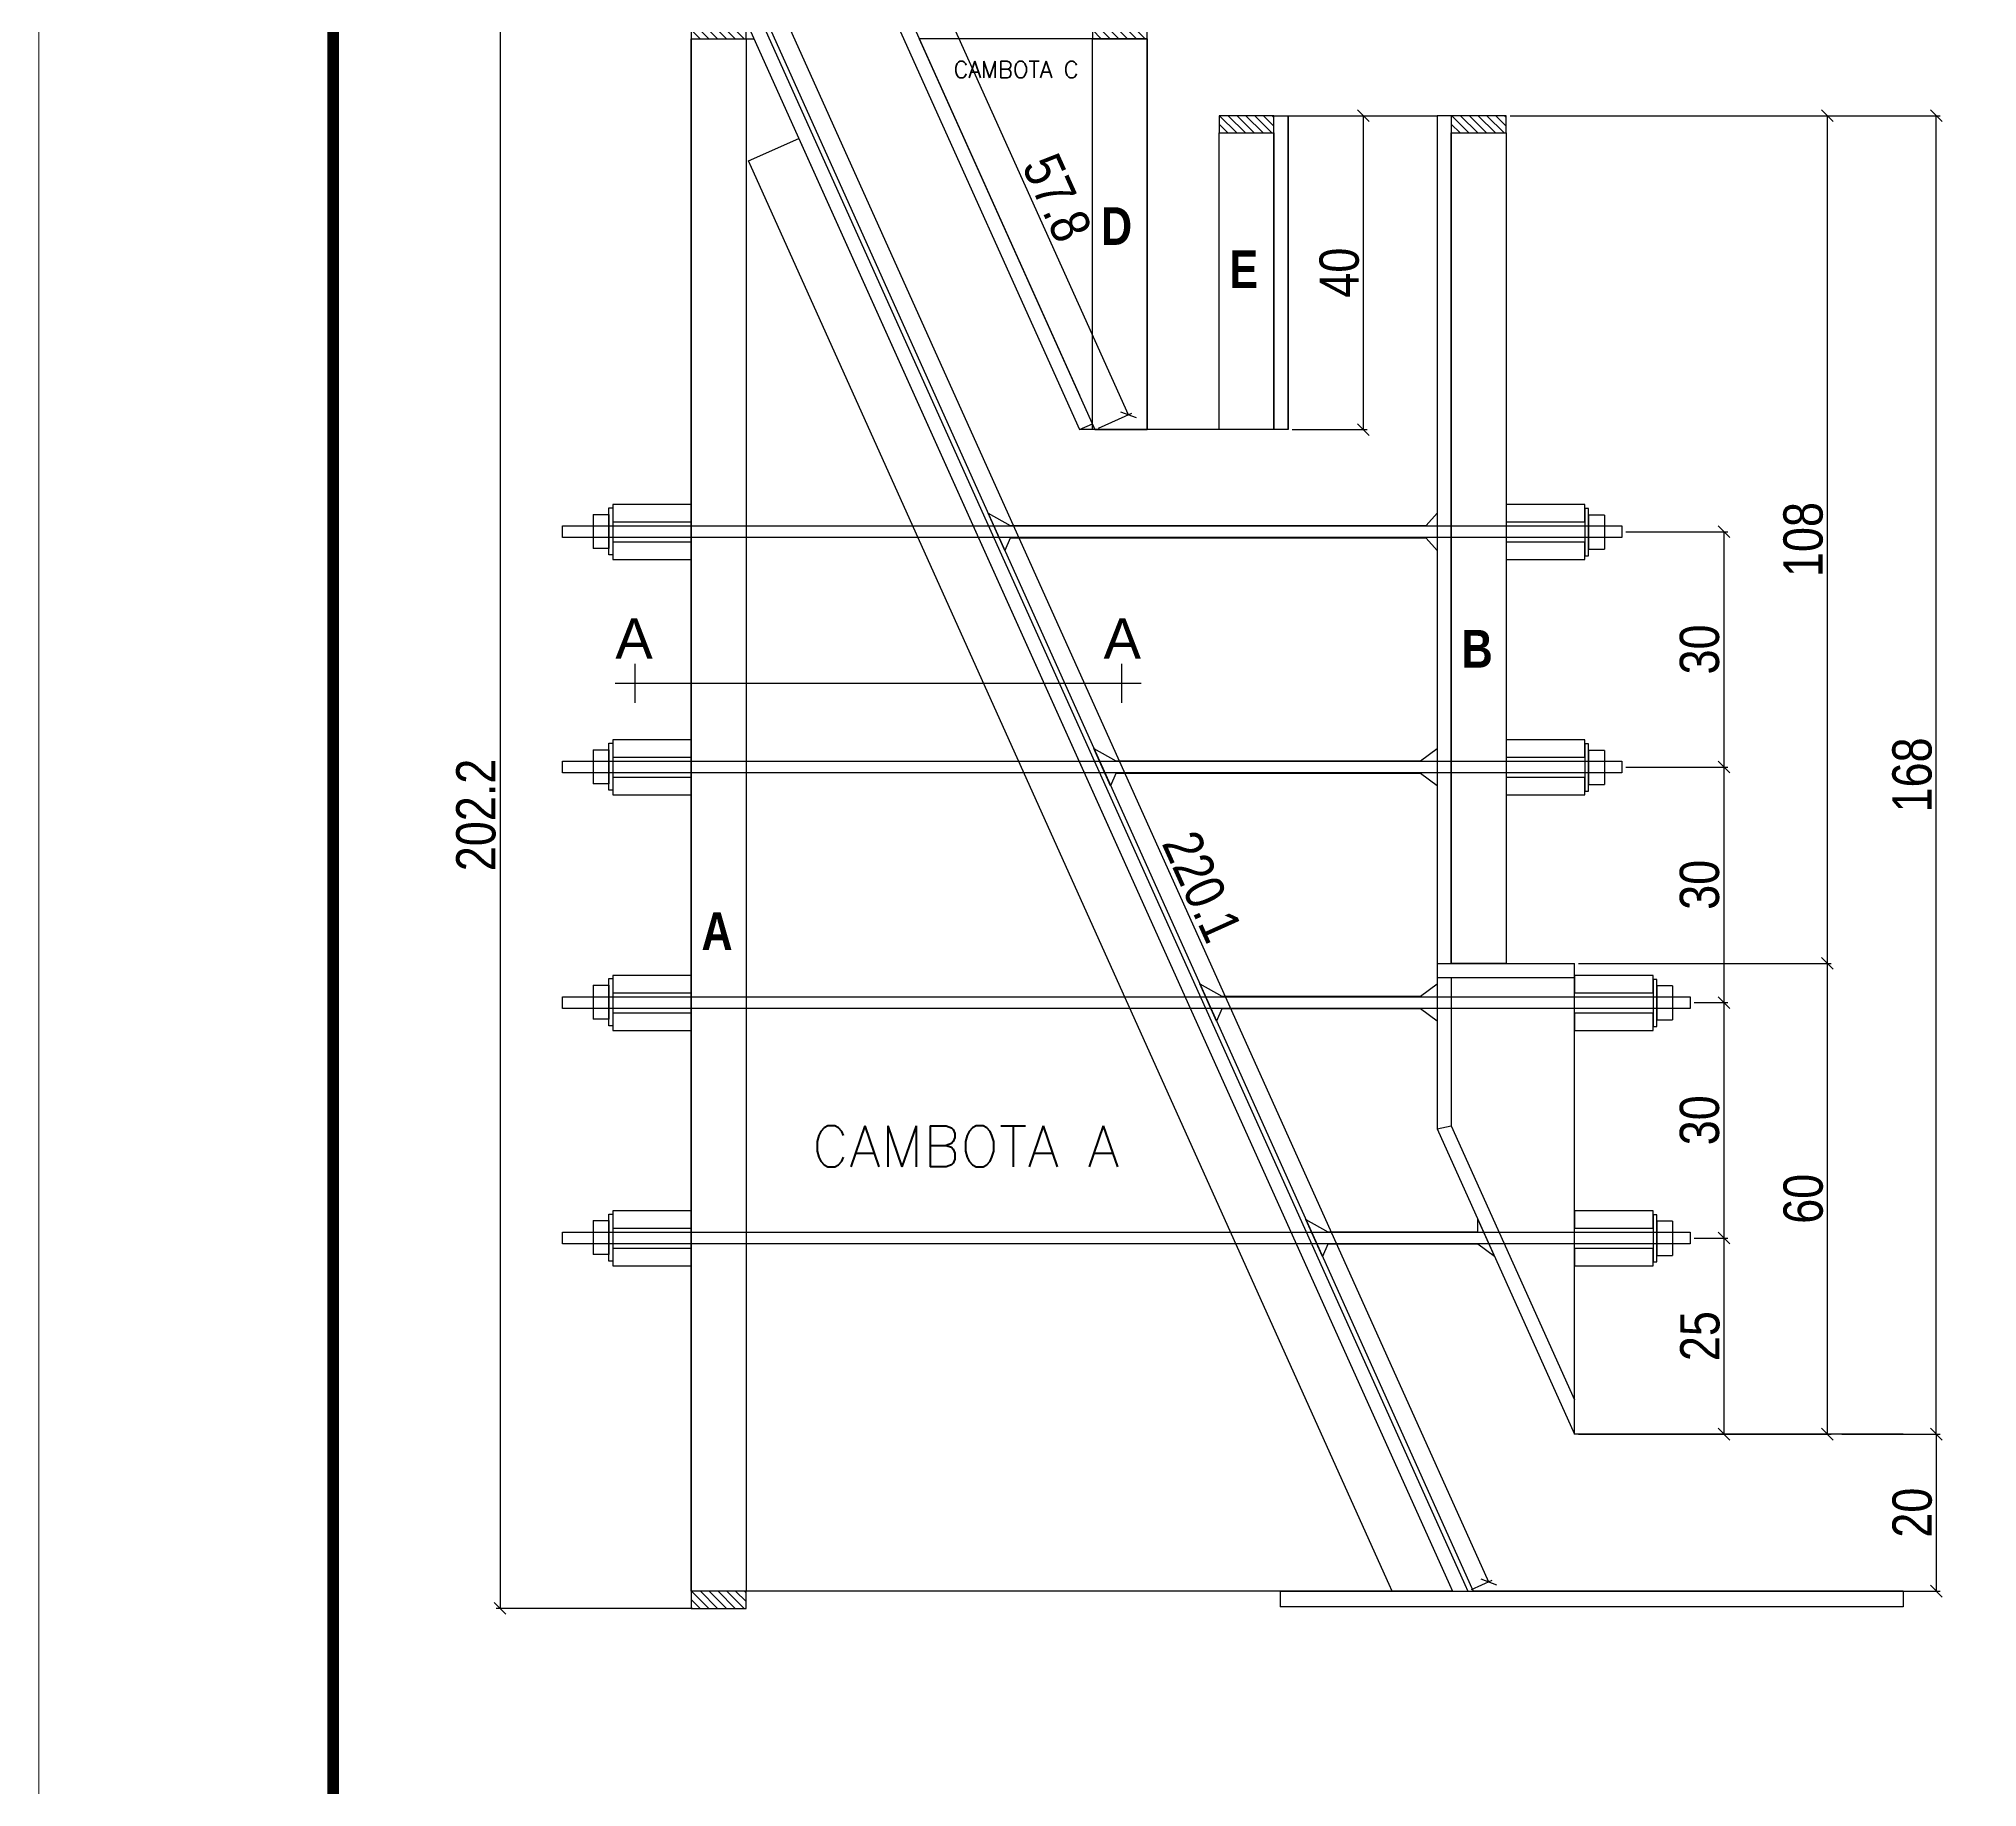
# Model space of a CAD drawing. Extents: x -3394 to 16474, y -5031 to 14397.
# Drawn here: x 4272.2 to 4766.2, y 7983.5 to 8429.1 of the extents above; entities that cross this region are included whole.
import ezdxf
from ezdxf.enums import TextEntityAlignment as Align

# ---------------------------------------------------------------- set-up
doc = ezdxf.new("R2010")
doc.units = 0
doc.linetypes.add('DASHED', pattern=[0.75, 0.5, -0.25])
doc.layers.get('0').update_dxf_attribs({"linetype": 'CONTINUOUS'})
doc.layers.get('Defpoints').update_dxf_attribs({"linetype": 'CONTINUOUS'})
for name, color, linetype in [('1HACHURA MADEIRAS', 1, 'CONTINUOUS'), ('COTA', 241, 'CONTINUOUS'), ('detalhes', 4, 'CONTINUOUS'), ('Painéis', 200, 'CONTINUOUS'), ('presilha', 1, 'CONTINUOUS'), ('SARR_2.2x7', 40, 'CONTINUOUS'), ('SARR_3.5x7', 81, 'CONTINUOUS'), ('Tubo de PVC', 51, 'CONTINUOUS')]:
    doc.layers.add(name, color=color, linetype=linetype)
for name, color, linetype, lineweight in [('CONCRETO', 251, 'CONTINUOUS', 25), ('Folhas', 255, 'CONTINUOUS', 9), ('SARRAFO DE PRESSAO', 251, 'DASHED', 9)]:
    doc.layers.add(name, color=color, linetype=linetype, lineweight=lineweight)
doc.styles.add('ARIAL', font='arial.ttf')
doc.styles.add('COTA TECNICA 2X', font='techl___.ttf', dxfattribs={"height": 10})
doc.styles.add('ROMANS', font='romans.shx')
doc.styles.add('TECNICA', font='techb___.ttf', dxfattribs={"height": 10})
doc.dimstyles.new('SECAO', dxfattribs={"dimscale": 0.333333, "dimtxt": 5, "dimasz": 9, "dimexe": 3, "dimexo": 3, "dimgap": 3, "dimtad": 1, "dimdec": 1, "dimlfac": 0.5, "dimzin": 12, "dimdsep": 46, "dimtxsty": 'COTA TECNICA 2X', "dimblk1": 'OBLIQUE', "dimblk2": 'OBLIQUE', "dimsah": 1, "dimcen": 0.9, "dimclrd": 4, "dimclre": 4, "dimclrt": 240, "dimadec": 1, "dimazin": 3, "dimtfac": 1, "dimtdec": 1, "dimtmove": 0, "dimatfit": 3, "dimfxl": 1, "dimtolj": 1, "dimtzin": 12, "dimarcsym": 0})

# ---------------------------------------------------------------- blocks, each defined once
blk = doc.blocks.new('9999999999')
at = {"layer": 'Folhas'}
blk.add_lwpolyline([(98138.98, 34190.21), (99623.98, 34190.21), (99623.98, 35240.21), (98138.98, 35240.21)], close=True, dxfattribs=at)
at = {"layer": 'Folhas', "color": 30, "const_width": 3}
blk.add_lwpolyline([(98213.98, 34230.21), (99583.98, 34230.21), (99583.98, 35200.21), (98213.98, 35200.21)], close=True, dxfattribs=at)
blk = doc.blocks.new('_Oblique')
at = {"color": 0, "linetype": 'ByBlock', "lineweight": -2}
blk.add_line((-0.5, -0.5), (0.5, 0.5), dxfattribs=at)
blk = doc.blocks.new('*D1168')
at = {"layer": 'COTA', "color": 4, "lineweight": -2, "transparency": 16777216}
for p, q in [((4438.8, 8433.51), (4388.78, 8433.51)), ((4389.78, 8433.51), (4389.78, 8029.11)), ((4438.8, 8029.11), (4388.78, 8029.11))]:
    blk.add_line(p, q, dxfattribs=at)
at = {"layer": 'Defpoints', "color": 0, "transparency": 16777216}
for p in [(4439.8, 8433.51), (4389.78, 8029.11), (4439.8, 8029.11)]:
    blk.add_point(p, dxfattribs=at)
at = {"layer": 'COTA', "color": 4, "lineweight": -2, "transparency": 16777216, "xscale": 3, "yscale": 3, "zscale": 3}
for p, rotation in [((4389.78, 8433.51), 90), ((4389.78, 8029.11), 270)]:
    blk.add_blockref('_Oblique', p, dxfattribs=dict(at, rotation=rotation))
at = {"layer": 'COTA', "color": 240, "transparency": 16777216, "insert": (4383.67, 8231.31), "char_height": 10, "attachment_point": 5, "rotation": 90, "style": 'COTA TECNICA 2X'}
blk.add_mtext('\\A1;202.2', dxfattribs=at)
blk = doc.blocks.new('*D1169')
at = {"layer": 'COTA', "color": 4, "lineweight": -2, "transparency": 16777216}
for p, q in [((4664.61, 8193.49), (4729.03, 8193.49)), ((4728.03, 8193.49), (4728.03, 8073.51)), ((4664.61, 8073.51), (4729.03, 8073.51))]:
    blk.add_line(p, q, dxfattribs=at)
at = {"layer": 'Defpoints', "color": 0, "transparency": 16777216}
for p in [(4663.61, 8193.49), (4663.61, 8073.51), (4728.03, 8073.51)]:
    blk.add_point(p, dxfattribs=at)
at = {"layer": 'COTA', "color": 4, "lineweight": -2, "transparency": 16777216, "xscale": 3, "yscale": 3, "zscale": 3}
for p, rotation in [((4728.03, 8193.49), 90), ((4728.03, 8073.51), 270)]:
    blk.add_blockref('_Oblique', p, dxfattribs=dict(at, rotation=rotation))
at = {"layer": 'COTA', "color": 240, "transparency": 16777216, "insert": (4721.93, 8133.5), "char_height": 10, "attachment_point": 5, "rotation": 90, "style": 'COTA TECNICA 2X'}
blk.add_mtext('\\A1;60', dxfattribs=at)
blk = doc.blocks.new('*D1170')
at = {"layer": 'COTA', "color": 4, "lineweight": -2, "transparency": 16777216}
for p, q in [((4647.21, 8409.51), (4729.03, 8409.51)), ((4728.03, 8409.51), (4728.03, 8193.49)), ((4664.61, 8193.49), (4729.03, 8193.49))]:
    blk.add_line(p, q, dxfattribs=at)
at = {"layer": 'Defpoints', "color": 0, "transparency": 16777216}
for p in [(4646.21, 8409.51), (4663.61, 8193.49), (4728.03, 8193.49)]:
    blk.add_point(p, dxfattribs=at)
at = {"layer": 'COTA', "color": 4, "lineweight": -2, "transparency": 16777216, "xscale": 3, "yscale": 3, "zscale": 3}
for p, rotation in [((4728.03, 8409.51), 90), ((4728.03, 8193.49), 270)]:
    blk.add_blockref('_Oblique', p, dxfattribs=dict(at, rotation=rotation))
at = {"layer": 'COTA', "color": 240, "transparency": 16777216, "insert": (4721.91, 8301.5), "char_height": 10, "attachment_point": 5, "rotation": 90, "style": 'COTA TECNICA 2X'}
blk.add_mtext('\\A1;108', dxfattribs=at)
blk = doc.blocks.new('*D1171')
at = {"layer": 'COTA', "color": 4, "lineweight": -2, "transparency": 16777216}
for p, q in [((4694.09, 8123.51), (4702.72, 8123.51)), ((4701.72, 8073.51), (4701.72, 8123.51)), ((4664.61, 8073.51), (4702.72, 8073.51))]:
    blk.add_line(p, q, dxfattribs=at)
at = {"layer": 'Defpoints', "color": 0, "transparency": 16777216}
for p in [(4693.09, 8123.51), (4701.72, 8123.51), (4663.61, 8073.51)]:
    blk.add_point(p, dxfattribs=at)
at = {"layer": 'COTA', "color": 4, "lineweight": -2, "transparency": 16777216, "xscale": 3, "yscale": 3, "zscale": 3}
for p, rotation in [((4701.72, 8123.51), 90), ((4701.72, 8073.51), 270)]:
    blk.add_blockref('_Oblique', p, dxfattribs=dict(at, rotation=rotation))
at = {"layer": 'COTA', "color": 240, "transparency": 16777216, "insert": (4695.61, 8098.51), "char_height": 10, "attachment_point": 5, "rotation": 90, "style": 'COTA TECNICA 2X'}
blk.add_mtext('\\A1;25', dxfattribs=at)
blk = doc.blocks.new('*D1172')
at = {"layer": 'COTA', "color": 4, "lineweight": -2, "transparency": 16777216}
for p, q in [((4694.09, 8183.51), (4702.72, 8183.51)), ((4701.72, 8123.51), (4701.72, 8183.51)), ((4694.09, 8123.51), (4702.72, 8123.51))]:
    blk.add_line(p, q, dxfattribs=at)
at = {"layer": 'Defpoints', "color": 0, "transparency": 16777216}
for p in [(4693.09, 8183.51), (4701.72, 8183.51), (4693.09, 8123.51)]:
    blk.add_point(p, dxfattribs=at)
at = {"layer": 'COTA', "color": 4, "lineweight": -2, "transparency": 16777216, "xscale": 3, "yscale": 3, "zscale": 3}
for p, rotation in [((4701.72, 8183.51), 90), ((4701.72, 8123.51), 270)]:
    blk.add_blockref('_Oblique', p, dxfattribs=dict(at, rotation=rotation))
at = {"layer": 'COTA', "color": 240, "transparency": 16777216, "insert": (4695.5, 8153.51), "char_height": 10, "attachment_point": 5, "rotation": 90, "style": 'COTA TECNICA 2X'}
blk.add_mtext('\\A1;30', dxfattribs=at)
blk = doc.blocks.new('*D1173')
at = {"layer": 'COTA', "color": 4, "lineweight": -2, "transparency": 16777216}
for p, q in [((4676.69, 8243.51), (4702.72, 8243.51)), ((4701.72, 8183.51), (4701.72, 8243.51)), ((4694.09, 8183.51), (4702.72, 8183.51))]:
    blk.add_line(p, q, dxfattribs=at)
at = {"layer": 'Defpoints', "color": 0, "transparency": 16777216}
for p in [(4675.69, 8243.51), (4701.72, 8243.51), (4693.09, 8183.51)]:
    blk.add_point(p, dxfattribs=at)
at = {"layer": 'COTA', "color": 4, "lineweight": -2, "transparency": 16777216, "xscale": 3, "yscale": 3, "zscale": 3}
for p, rotation in [((4701.72, 8243.51), 90), ((4701.72, 8183.51), 270)]:
    blk.add_blockref('_Oblique', p, dxfattribs=dict(at, rotation=rotation))
at = {"layer": 'COTA', "color": 240, "transparency": 16777216, "insert": (4695.5, 8213.51), "char_height": 10, "attachment_point": 5, "rotation": 90, "style": 'COTA TECNICA 2X'}
blk.add_mtext('\\A1;30', dxfattribs=at)
blk = doc.blocks.new('*D1174')
at = {"layer": 'COTA', "color": 4, "lineweight": -2, "transparency": 16777216}
for p, q in [((4676.69, 8303.48), (4702.72, 8303.48)), ((4701.72, 8243.51), (4701.72, 8303.48)), ((4676.69, 8243.51), (4702.72, 8243.51))]:
    blk.add_line(p, q, dxfattribs=at)
at = {"layer": 'Defpoints', "color": 0, "transparency": 16777216}
for p in [(4675.69, 8303.48), (4701.72, 8303.48), (4675.69, 8243.51)]:
    blk.add_point(p, dxfattribs=at)
at = {"layer": 'COTA', "color": 4, "lineweight": -2, "transparency": 16777216, "xscale": 3, "yscale": 3, "zscale": 3}
for p, rotation in [((4701.72, 8303.48), 90), ((4701.72, 8243.51), 270)]:
    blk.add_blockref('_Oblique', p, dxfattribs=dict(at, rotation=rotation))
at = {"layer": 'COTA', "color": 240, "transparency": 16777216, "insert": (4695.5, 8273.49), "char_height": 10, "attachment_point": 5, "rotation": 90, "style": 'COTA TECNICA 2X'}
blk.add_mtext('\\A1;30', dxfattribs=at)
blk = doc.blocks.new('*D1175')
at = {"layer": 'COTA', "color": 4, "lineweight": -2, "transparency": 16777216}
for p, q in [((4647.21, 8409.51), (4756.8, 8409.51)), ((4755.8, 8073.51), (4755.8, 8409.51)), ((4731.77, 8073.51), (4756.8, 8073.51))]:
    blk.add_line(p, q, dxfattribs=at)
at = {"layer": 'Defpoints', "color": 0, "transparency": 16777216}
for p in [(4646.21, 8409.51), (4755.8, 8409.51), (4730.77, 8073.51)]:
    blk.add_point(p, dxfattribs=at)
at = {"layer": 'COTA', "color": 4, "lineweight": -2, "transparency": 16777216, "xscale": 3, "yscale": 3, "zscale": 3}
for p, rotation in [((4755.8, 8409.51), 90), ((4755.8, 8073.51), 270)]:
    blk.add_blockref('_Oblique', p, dxfattribs=dict(at, rotation=rotation))
at = {"layer": 'COTA', "color": 240, "transparency": 16777216, "insert": (4749.68, 8241.51), "char_height": 10, "attachment_point": 5, "rotation": 90, "style": 'COTA TECNICA 2X'}
blk.add_mtext('\\A1;168', dxfattribs=at)
blk = doc.blocks.new('*D1300')
at = {"layer": 'COTA', "color": 4, "lineweight": -2, "transparency": 16777216}
for p, q in [((4731.77, 8073.51), (4756.8, 8073.51)), ((4755.8, 8073.51), (4755.8, 8033.51)), ((4731.77, 8033.51), (4756.8, 8033.51))]:
    blk.add_line(p, q, dxfattribs=at)
at = {"layer": 'Defpoints', "color": 0, "transparency": 16777216}
for p in [(4730.77, 8073.51), (4730.77, 8033.51), (4755.8, 8033.51)]:
    blk.add_point(p, dxfattribs=at)
at = {"layer": 'COTA', "color": 4, "lineweight": -2, "transparency": 16777216, "xscale": 3, "yscale": 3, "zscale": 3}
for p, rotation in [((4755.8, 8073.51), 90), ((4755.8, 8033.51), 270)]:
    blk.add_blockref('_Oblique', p, dxfattribs=dict(at, rotation=rotation))
at = {"layer": 'COTA', "color": 240, "transparency": 16777216, "insert": (4749.7, 8053.51), "char_height": 10, "attachment_point": 5, "rotation": 90, "style": 'COTA TECNICA 2X'}
blk.add_mtext('\\A1;20', dxfattribs=at)
blk = doc.blocks.new('*D1301')
at = {"layer": 'COTA', "color": 4, "lineweight": -2, "transparency": 16777216}
for p, q in [((4591.61, 8409.51), (4610.79, 8409.51)), ((4609.79, 8329.51), (4609.79, 8409.51)), ((4591.61, 8329.51), (4610.79, 8329.51))]:
    blk.add_line(p, q, dxfattribs=at)
at = {"layer": 'Defpoints', "color": 0, "transparency": 16777216}
for p in [(4590.61, 8409.51), (4609.79, 8409.51), (4590.61, 8329.51)]:
    blk.add_point(p, dxfattribs=at)
at = {"layer": 'COTA', "color": 4, "lineweight": -2, "transparency": 16777216, "xscale": 3, "yscale": 3, "zscale": 3}
for p, rotation in [((4609.79, 8409.51), 90), ((4609.79, 8329.51), 270)]:
    blk.add_blockref('_Oblique', p, dxfattribs=dict(at, rotation=rotation))
at = {"layer": 'COTA', "color": 240, "transparency": 16777216, "insert": (4603.69, 8369.51), "char_height": 10, "attachment_point": 5, "rotation": 90, "style": 'COTA TECNICA 2X'}
blk.add_mtext('\\A1;40', dxfattribs=at)
blk = doc.blocks.new('*D1661')
at = {"layer": 'COTA', "color": 4, "lineweight": -2, "transparency": 16777216}
for p, q in [((4494.84, 8435.4), (4503.32, 8439.21)), ((4502.4, 8438.8), (4549.87, 8333.33)), ((4542.31, 8329.92), (4550.78, 8333.74))]:
    blk.add_line(p, q, dxfattribs=at)
at = {"layer": 'Defpoints', "color": 0, "transparency": 16777216}
for p in [(4493.93, 8434.99), (4541.39, 8329.51), (4549.87, 8333.33)]:
    blk.add_point(p, dxfattribs=at)
at = {"layer": 'COTA', "color": 4, "lineweight": -2, "transparency": 16777216, "xscale": 3, "yscale": 3, "zscale": 3}
for p, rotation in [((4502.4, 8438.8), 114.2277997797443), ((4549.87, 8333.33), 294.2277997797443)]:
    blk.add_blockref('_Oblique', p, dxfattribs=dict(at, rotation=rotation))
at = {"layer": 'COTA', "color": 240, "transparency": 16777216, "insert": (4531.73, 8388.58), "char_height": 10, "attachment_point": 5, "rotation": 294.2278, "style": 'COTA TECNICA 2X'}
blk.add_mtext('\\A1;57.8', dxfattribs=at)
blk = doc.blocks.new('*D1662')
at = {"layer": 'COTA', "color": 4, "lineweight": -2, "transparency": 16777216}
for p, q in [((4456.68, 8435.4), (4461.96, 8437.78)), ((4461.04, 8437.36), (4641.71, 8035.89)), ((4637.34, 8033.92), (4642.62, 8036.3))]:
    blk.add_line(p, q, dxfattribs=at)
at = {"layer": 'Defpoints', "color": 0, "transparency": 16777216}
for p in [(4455.77, 8434.99), (4636.43, 8033.51), (4641.71, 8035.89)]:
    blk.add_point(p, dxfattribs=at)
at = {"layer": 'COTA', "color": 4, "lineweight": -2, "transparency": 16777216, "xscale": 3, "yscale": 3, "zscale": 3}
for p, rotation in [((4461.04, 8437.36), 114.2278027037972), ((4641.71, 8035.89), 294.2278027037972)]:
    blk.add_blockref('_Oblique', p, dxfattribs=dict(at, rotation=rotation))
at = {"layer": 'COTA', "color": 240, "transparency": 16777216, "insert": (4568.68, 8213.05), "char_height": 10, "attachment_point": 5, "rotation": 294.2278, "style": 'COTA TECNICA 2X'}
blk.add_mtext('\\A1;220.1', dxfattribs=at)

msp = doc.modelspace()

# ---------------------------------------------------------------- hatches: boundary and pattern name
at = {"layer": 'SARR_2.2x7'}
h = msp.add_hatch(dxfattribs=at)
h.set_pattern_fill('ANSI31', color=256, scale=0.5, angle=90)
h.set_pattern_definition([(135, (37461.1077, -115083.0572), (-1.122532015, -1.122532015), [])])
h.paths.add_polyline_path([(4438.48, 8433.51), (4438.48, 8429.11), (4452.48, 8429.11), (4452.48, 8433.51)])
h = msp.add_hatch(dxfattribs=at)
h.set_pattern_fill('ANSI31', color=256, scale=0.5, angle=90)
h.set_pattern_definition([(135, (37563.352, -115083.0572), (-1.122532015, -1.122532015), [])])
h.paths.add_polyline_path([(4540.73, 8433.51), (4540.73, 8429.11), (4554.73, 8429.11), (4554.73, 8433.51)])
h = msp.add_hatch(dxfattribs=at)
h.set_pattern_fill('ANSI31', color=256, scale=0.5, angle=90)
h.set_pattern_definition([(135, (37595.6348, -115107.0572), (-1.122532015, -1.122532015), [])])
h.paths.add_polyline_path([(4573.01, 8409.51), (4573.01, 8405.11), (4587.01, 8405.11), (4587.01, 8409.51)])
h = msp.add_hatch(dxfattribs=at)
h.set_pattern_fill('ANSI31', color=256, scale=0.5, angle=90)
h.set_pattern_definition([(135, (37654.8348, -115107.0572), (-1.122532015, -1.122532015), [])])
h.paths.add_polyline_path([(4632.21, 8409.51), (4632.21, 8405.11), (4646.21, 8405.11), (4646.21, 8409.51)])
h = msp.add_hatch(dxfattribs=at)
h.set_pattern_fill('ANSI31', color=256, scale=0.5, angle=90)
h.set_pattern_definition([(135, (37461.1077, -115483.0572), (-1.122532015, -1.122532015), [])])
h.paths.add_polyline_path([(4438.48, 8033.51), (4438.48, 8029.11), (4452.48, 8029.11), (4452.48, 8033.51)])

# ---------------------------------------------------------------- linework, layer by layer
at = {"layer": '1HACHURA MADEIRAS', "elevation": 0}
for points in [[(4438.48, 8310.39), (4418.48, 8310.39), (4418.48, 8305.99), (4438.48, 8305.99)], [(4666.21, 8310.39), (4646.21, 8310.39), (4646.21, 8305.99), (4666.21, 8305.99)], [(4438.48, 8300.79), (4418.48, 8300.79), (4418.48, 8296.39), (4438.48, 8296.39)], [(4666.21, 8300.79), (4646.21, 8300.79), (4646.21, 8296.39), (4666.21, 8296.39)], [(4666.21, 8250.42), (4646.21, 8250.42), (4646.21, 8246.02), (4666.21, 8246.02)], [(4666.21, 8240.82), (4646.21, 8240.82), (4646.21, 8236.42), (4666.21, 8236.42)], [(4683.61, 8190.42), (4663.61, 8190.42), (4663.61, 8186.02), (4683.61, 8186.02)], [(4683.61, 8180.82), (4663.61, 8180.82), (4663.61, 8176.42), (4683.61, 8176.42)], [(4683.61, 8130.42), (4663.61, 8130.42), (4663.61, 8126.02), (4683.61, 8126.02)], [(4683.61, 8120.82), (4663.61, 8120.82), (4663.61, 8116.42), (4683.61, 8116.42)]]:
    msp.add_lwpolyline(points, close=True, dxfattribs=at)
at = {"layer": '1HACHURA MADEIRAS'}
for points in [[(4438.48, 8250.42), (4418.48, 8250.42), (4418.48, 8246.02), (4438.48, 8246.02)], [(4438.48, 8240.82), (4418.48, 8240.82), (4418.48, 8236.42), (4438.48, 8236.42)], [(4438.48, 8190.42), (4418.48, 8190.42), (4418.48, 8186.02), (4438.48, 8186.02)], [(4438.48, 8180.82), (4418.48, 8180.82), (4418.48, 8176.42), (4438.48, 8176.42)], [(4438.48, 8130.42), (4418.48, 8130.42), (4418.48, 8126.02), (4438.48, 8126.02)], [(4438.48, 8120.82), (4418.48, 8120.82), (4418.48, 8116.42), (4438.48, 8116.42)]]:
    msp.add_lwpolyline(points, close=True, dxfattribs=at)
at = {"layer": 'CONCRETO', "linetype": 'Continuous'}
for p, q in [((4457.75, 8433.51), (4637.75, 8033.51)), ((4490.65, 8433.51), (4537.45, 8329.51)), ((4590.61, 8409.51), (4628.61, 8409.51)), ((4590.61, 8329.51), (4590.61, 8409.51)), ((4628.61, 8409.51), (4628.61, 8151.29)), ((4590.61, 8329.51), (4537.45, 8329.51)), ((4628.61, 8151.29), (4663.61, 8073.51)), ((4747.35, 8073.51), (4663.61, 8073.51)), ((4747.35, 8033.51), (4637.75, 8033.51))]:
    msp.add_line(p, q, dxfattribs=at)
at = {"layer": 'detalhes'}
for p, q in [((4424.12, 8269.85), (4424.12, 8259.85)), ((4548.16, 8269.85), (4548.16, 8259.85)), ((4553.16, 8264.85), (4419.12, 8264.85))]:
    msp.add_line(p, q, dxfattribs=at)
at = {"layer": 'Painéis', "linetype": 'Continuous'}
for p, q in [((4452.48, 8433.51), (4632.48, 8033.51)), ((4456.43, 8433.51), (4636.43, 8033.51)), ((4457.75, 8433.51), (4637.75, 8033.51)), ((4490.65, 8433.51), (4537.45, 8329.51)), ((4494.59, 8433.51), (4537.45, 8338.29)), ((4438.48, 8429.11), (4438.48, 8033.51)), ((4438.48, 8429.11), (4454.46, 8429.11)), ((4554.73, 8429.11), (4496.57, 8429.11)), ((4496.57, 8429.11), (4541.39, 8329.51)), ((4554.73, 8329.51), (4554.73, 8429.11)), ((4632.21, 8409.51), (4628.61, 8409.51)), ((4628.61, 8409.51), (4628.61, 8151.29)), ((4632.21, 8409.51), (4632.21, 8193.49)), ((4537.45, 8329.51), (4540.73, 8330.99)), ((4541.39, 8329.51), (4554.73, 8329.51)), ((4628.61, 8193.49), (4663.61, 8193.49)), ((4663.61, 8073.51), (4663.61, 8193.49)), ((4628.61, 8189.89), (4663.61, 8189.89)), ((4632.21, 8189.89), (4632.21, 8152.06)), ((4628.61, 8151.29), (4632.21, 8152.06)), ((4632.21, 8152.06), (4663.61, 8082.29)), ((4628.61, 8151.29), (4663.61, 8073.51)), ((4632.48, 8033.51), (4438.48, 8033.51)), ((4588.62, 8033.51), (4747.35, 8033.51)), ((4588.62, 8033.51), (4588.62, 8029.51)), ((4747.35, 8033.51), (4747.35, 8029.51)), ((4747.35, 8029.51), (4588.62, 8029.51))]:
    msp.add_line(p, q, dxfattribs=at)
msp.add_lwpolyline([(4554.73, 8429.11), (4496.57, 8429.11), (4541.39, 8329.51), (4554.73, 8329.51)], close=True, dxfattribs=at)
at = {"layer": 'Painéis', "linetype": 'Continuous', "elevation": 0}
msp.add_lwpolyline([(4587.01, 8329.51), (4587.01, 8409.51), (4590.61, 8409.51), (4590.61, 8329.51)], close=True, dxfattribs=at)
at = {"layer": 'presilha'}
for p, q in [((4413.48, 8307.91), (4417.48, 8307.91)), ((4413.48, 8307.91), (4413.48, 8299.24)), ((4417.48, 8309.58), (4418.48, 8309.58)), ((4417.48, 8297.58), (4417.48, 8309.58)), ((4417.48, 8307.91), (4417.48, 8299.24)), ((4418.48, 8309.58), (4418.48, 8297.58)), ((4667.21, 8309.39, 0), (4666.21, 8309.39, 0)), ((4666.21, 8309.39, 0), (4666.21, 8297.39, 0)), ((4667.21, 8297.39, 0), (4667.21, 8309.39, 0)), ((4671.21, 8307.72, 0), (4667.21, 8307.72, 0)), ((4667.21, 8307.72, 0), (4667.21, 8299.05, 0)), ((4671.21, 8307.72, 0), (4671.21, 8299.05, 0)), ((4417.48, 8299.24), (4413.48, 8299.24)), ((4418.48, 8297.58), (4417.48, 8297.58)), ((4666.21, 8297.39, 0), (4667.21, 8297.39, 0)), ((4667.21, 8299.05, 0), (4671.21, 8299.05, 0)), ((4413.48, 8247.95, 0), (4417.48, 8247.95, 0)), ((4413.48, 8247.95, 0), (4413.48, 8239.28, 0)), ((4417.48, 8249.61, 0), (4418.48, 8249.61, 0)), ((4417.48, 8237.61, 0), (4417.48, 8249.61, 0)), ((4417.48, 8247.95, 0), (4417.48, 8239.28, 0)), ((4418.48, 8249.61, 0), (4418.48, 8237.61, 0)), ((4667.21, 8249.42, 0), (4666.21, 8249.42, 0)), ((4666.21, 8249.42, 0), (4666.21, 8237.42, 0)), ((4667.21, 8237.42, 0), (4667.21, 8249.42, 0)), ((4671.21, 8247.76, 0), (4667.21, 8247.76, 0)), ((4667.21, 8247.76, 0), (4667.21, 8239.09, 0)), ((4671.21, 8247.76, 0), (4671.21, 8239.09, 0)), ((4417.48, 8239.28, 0), (4413.48, 8239.28, 0)), ((4418.48, 8237.61, 0), (4417.48, 8237.61, 0)), ((4666.21, 8237.42, 0), (4667.21, 8237.42, 0)), ((4667.21, 8239.09, 0), (4671.21, 8239.09, 0)), ((4413.48, 8187.95, 0), (4417.48, 8187.95, 0)), ((4413.48, 8187.95, 0), (4413.48, 8179.28, 0)), ((4417.48, 8189.61, 0), (4418.48, 8189.61, 0)), ((4417.48, 8177.61, 0), (4417.48, 8189.61, 0)), ((4417.48, 8187.95, 0), (4417.48, 8179.28, 0)), ((4418.48, 8189.61, 0), (4418.48, 8177.61, 0)), ((4684.61, 8189.42, 0), (4683.61, 8189.42, 0)), ((4683.61, 8189.42, 0), (4683.61, 8177.42, 0)), ((4684.61, 8177.42, 0), (4684.61, 8189.42, 0)), ((4688.61, 8187.76, 0), (4684.61, 8187.76, 0)), ((4684.61, 8187.76, 0), (4684.61, 8179.09, 0)), ((4688.61, 8187.76, 0), (4688.61, 8179.09, 0)), ((4417.48, 8179.28, 0), (4413.48, 8179.28, 0)), ((4418.48, 8177.61, 0), (4417.48, 8177.61, 0)), ((4683.61, 8177.42, 0), (4684.61, 8177.42, 0)), ((4684.61, 8179.09, 0), (4688.61, 8179.09, 0)), ((4413.48, 8127.95, 0), (4417.48, 8127.95, 0)), ((4413.48, 8127.95, 0), (4413.48, 8119.28, 0)), ((4417.48, 8129.61, 0), (4418.48, 8129.61, 0)), ((4417.48, 8117.61, 0), (4417.48, 8129.61, 0)), ((4417.48, 8127.95, 0), (4417.48, 8119.28, 0)), ((4418.48, 8129.61, 0), (4418.48, 8117.61, 0)), ((4684.61, 8129.42, 0), (4683.61, 8129.42, 0)), ((4683.61, 8129.42, 0), (4683.61, 8117.42, 0)), ((4684.61, 8117.42, 0), (4684.61, 8129.42, 0)), ((4688.61, 8127.76, 0), (4684.61, 8127.76, 0)), ((4684.61, 8127.76, 0), (4684.61, 8119.09, 0)), ((4688.61, 8127.76, 0), (4688.61, 8119.09, 0)), ((4417.48, 8119.28, 0), (4413.48, 8119.28, 0)), ((4418.48, 8117.61, 0), (4417.48, 8117.61, 0)), ((4683.61, 8117.42, 0), (4684.61, 8117.42, 0)), ((4684.61, 8119.09, 0), (4688.61, 8119.09, 0))]:
    msp.add_line(p, q, dxfattribs=at)
at = {"layer": 'presilha', "elevation": 0}
msp.add_lwpolyline([(4405.7, 8304.98), (4675.69, 8304.98), (4675.69, 8301.98), (4405.7, 8301.98)], close=True, dxfattribs=at)
at = {"layer": 'presilha'}
for points in [[(4405.7, 8245.01), (4675.69, 8245.01), (4675.69, 8242.01), (4405.7, 8242.01)], [(4405.7, 8185.01), (4693.09, 8185.01), (4693.09, 8182.01), (4405.7, 8182.01)], [(4405.7, 8125.01), (4693.09, 8125.01), (4693.09, 8122.01), (4405.7, 8122.01)]]:
    msp.add_lwpolyline(points, close=True, dxfattribs=at)
at = {"layer": 'SARR_2.2x7'}
for points in [[(4452.48, 8433.51), (4438.48, 8433.51), (4438.48, 8429.11), (4452.48, 8429.11)], [(4646.21, 8409.51), (4632.21, 8409.51), (4632.21, 8405.11), (4646.21, 8405.11)], [(4452.48, 8033.51), (4438.48, 8033.51), (4438.48, 8029.11), (4452.48, 8029.11)]]:
    msp.add_lwpolyline(points, close=True, dxfattribs=at)
at = {"layer": 'SARR_2.2x7', "elevation": 0}
for points in [[(4554.73, 8433.51), (4540.73, 8433.51), (4540.73, 8429.11), (4554.73, 8429.11)], [(4587.01, 8409.51), (4573.01, 8409.51), (4573.01, 8405.11), (4587.01, 8405.11)]]:
    msp.add_lwpolyline(points, close=True, dxfattribs=at)
at = {"layer": 'SARR_3.5x7', "elevation": 0}
for points in [[(4438.48, 8429.11), (4452.48, 8429.11), (4452.48, 8033.51), (4438.48, 8033.51)], [(4573.01, 8405.11), (4587.01, 8405.11), (4587.01, 8329.51), (4573.01, 8329.51)], [(4632.21, 8405.11), (4646.21, 8405.11), (4646.21, 8193.49), (4632.21, 8193.49)]]:
    msp.add_lwpolyline(points, close=True, dxfattribs=at)
at = {"layer": 'SARR_3.5x7'}
for points in [[(4540.73, 8429.11), (4554.73, 8429.11), (4554.73, 8329.51), (4540.73, 8329.51)], [(4453.12, 8397.99), (4465.88, 8403.74), (4632.48, 8033.51), (4617.13, 8033.51)]]:
    msp.add_lwpolyline(points, close=True, dxfattribs=at)
at = {"layer": 'Tubo de PVC', "elevation": 0}
msp.add_lwpolyline([(4628.61, 8308.22), (4628.61, 8298.73), (4625.81, 8301.88), (4519.74, 8301.88), (4518.4, 8298.73), (4514.13, 8308.22), (4519.74, 8305.07), (4625.81, 8305.07)], close=True, dxfattribs=at)
at = {"layer": 'Tubo de PVC'}
for points in [[(4628.61, 8248.26), (4628.61, 8238.77), (4624.35, 8241.92), (4546.72, 8241.92), (4545.38, 8238.77), (4541.11, 8248.26), (4546.72, 8245.11), (4624.35, 8245.11)], [(4628.61, 8188.26), (4628.61, 8178.77), (4624.35, 8181.92), (4573.72, 8181.92), (4572.38, 8178.77), (4568.11, 8188.26), (4573.72, 8185.11), (4624.35, 8185.11)], [(4638.98, 8128.26), (4643.25, 8118.77), (4638.99, 8121.92), (4600.72, 8121.92), (4599.38, 8118.77), (4595.11, 8128.26), (4600.72, 8125.11), (4638.99, 8125.11)]]:
    msp.add_lwpolyline(points, close=True, dxfattribs=at)

# ---------------------------------------------------------------- block references
at = {"layer": 'SARRAFO DE PRESSAO', "color": 6, "linetype": 'ByBlock'}
msp.add_blockref('9999999999', (-93866.77, -26586.53), dxfattribs=at)

# ---------------------------------------------------------------- texts
at = {"layer": 'detalhes', "style": 'TECNICA'}
for s, p in [('D', (4542.92, 8376.59)), ('E', (4575.63, 8365.58)), ('B', (4634.83, 8268.86)), ('A', (4441.1, 8196.9))]:
    msp.add_text(s, height=9.6, dxfattribs=at).set_placement(p)
at = {"layer": 'detalhes', "color": 0, "linetype": 'Continuous', "style": 'ARIAL'}
for p in [(4423.92, 8276.27), (4548.35, 8276.27)]:
    msp.add_text('A', height=10.22, dxfattribs=at).set_placement(p, align=Align.MIDDLE_CENTER)
at = {"layer": 'Painéis', "color": 7, "attachment_point": 5, "style": 'ROMANS'}
for s, insert, char_height in [('\\A1;CAMBOTA C', (4521.29, 8421.27), 4.2), ('\\A1;CAMBOTA A', (4508.39, 8146.87), 10.5)]:
    msp.add_mtext(s, dxfattribs=dict(at, insert=insert, char_height=char_height))

# ---------------------------------------------------------------- dimensions: what is measured, and where the dimension line sits
at = {"layer": 'COTA'}
dim = msp.add_linear_dim(base=(4641.71, 8035.89), p1=(4455.77, 8434.99), p2=(4636.43, 8033.51), angle=294.2278, dimstyle='SECAO', dxfattribs=at)
dim.commit()
dim.dimension.update_dxf_attribs({"geometry": '*D1662', "text_midpoint": (4563.11, 8210.55), "dimtype": 161})
dim = msp.add_aligned_dim(p1=(4493.93, 8434.99), p2=(4541.39, 8329.51), distance=9.29, dimstyle='SECAO', dxfattribs=at)
dim.commit()
dim.dimension.update_dxf_attribs({"geometry": '*D1661', "text_midpoint": (4531.73, 8388.58)})
for base, p1, p2, picture, middle in [((4389.78, 8029.11), (4439.8, 8433.51), (4439.8, 8029.11), '*D1168', (4383.67, 8231.31)), ((4609.79, 8409.51), (4590.61, 8329.51), (4590.61, 8409.51), '*D1301', (4603.69, 8369.51)), ((4728.03, 8193.49), (4646.21, 8409.51), (4663.61, 8193.49), '*D1170', (4721.91, 8301.5)), ((4755.8, 8409.51), (4730.77, 8073.51), (4646.21, 8409.51), '*D1175', (4749.68, 8241.51)), ((4701.72, 8303.48), (4675.69, 8243.51), (4675.69, 8303.48), '*D1174', (4695.5, 8273.49)), ((4701.72, 8243.51), (4693.09, 8183.51), (4675.69, 8243.51), '*D1173', (4695.5, 8213.51)), ((4728.03, 8073.51), (4663.61, 8193.49), (4663.61, 8073.51), '*D1169', (4721.93, 8133.5)), ((4701.72, 8183.51), (4693.09, 8123.51), (4693.09, 8183.51), '*D1172', (4695.5, 8153.51)), ((4701.72, 8123.51), (4663.61, 8073.51), (4693.09, 8123.51), '*D1171', (4695.61, 8098.51)), ((4755.8, 8033.51), (4730.77, 8073.51), (4730.77, 8033.51), '*D1300', (4749.7, 8053.51))]:
    dim = msp.add_linear_dim(base=base, p1=p1, p2=p2, angle=90, dimstyle='SECAO', dxfattribs=at)
    dim.commit()
    dim.dimension.update_dxf_attribs({"geometry": picture, "text_midpoint": middle})

doc.saveas('drawing.dxf')
